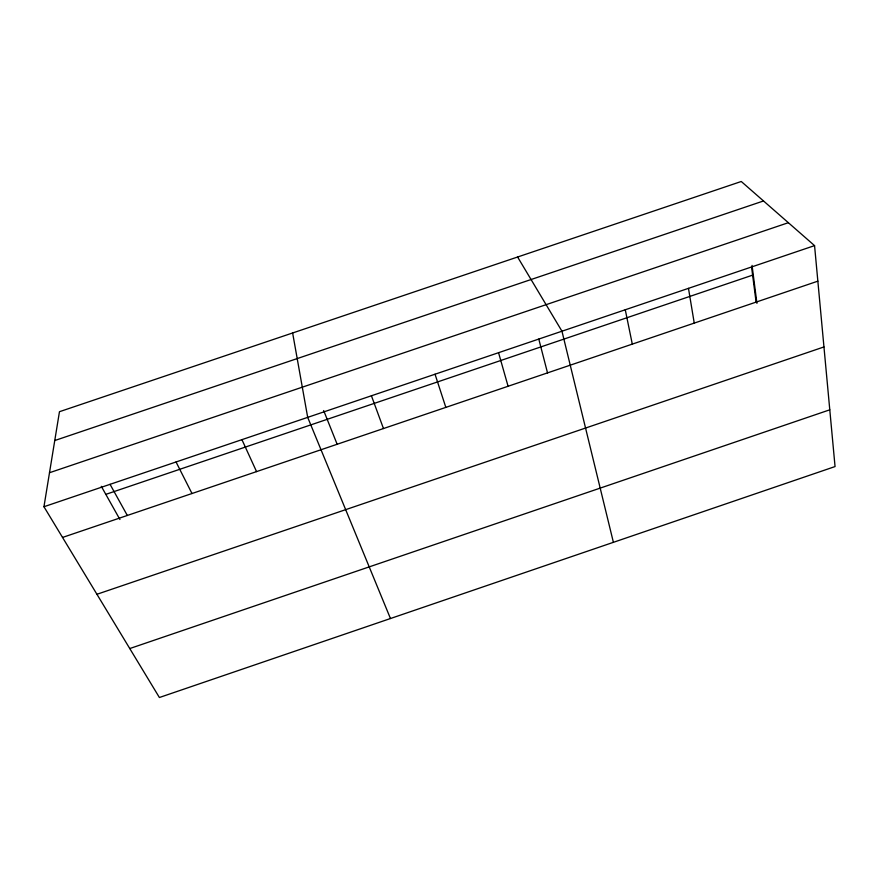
<?xml version="1.0" encoding="UTF-8"?>
<svg xmlns="http://www.w3.org/2000/svg" width="879" height="879" viewBox="0 0 879 879"><rect width="100%" height="100%" fill="white"/><g stroke="black" fill="none" stroke-linecap="round" stroke-linejoin="round"><path stroke-width="1.32" d="M43.95 506.733L59.464 411.702L741.261 181.492L814.558 245.626L835.05 466.562L159.396 697.508L43.95 506.733L814.558 245.626M96.932 594.281L823.953 346.941M129.773 648.548L829.787 409.812M49.499 472.726L788.353 222.695M105.821 494.372L753.27 274.918M62.541 537.443L817.855 281.159M54.762 440.533L763.51 200.961M517.599 257.009L561.967 331.218L613.399 542.332M101.305 486.318L119.918 519.5M110.062 484.34L127.323 515.468M176.053 461.98L191.996 493.526M241.934 439.654L256.558 471.616M390.463 618.53L307.694 417.371L292.63 332.976M323.67 410.548L337.184 444.356M371.421 395.781L383.475 428.545M435.039 374.223L445.829 407.395M498.558 352.699L508.084 386.266M538.794 339.085L547.551 372.982M625.277 309.771L632.298 344.118M688.477 288.356L694.245 323.098M752.05 265.403L756.929 303.343M751.567 266.974L756.105 302.112"/></g></svg>
